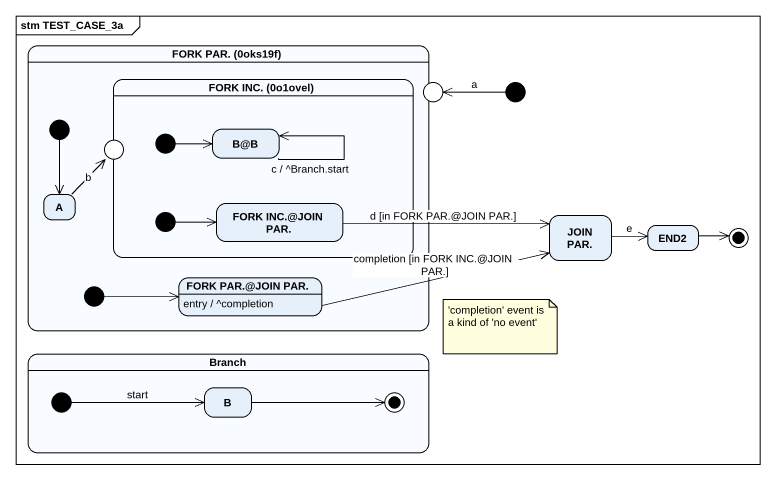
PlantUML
@startuml
mainframe stm TEST_CASE_3a
hide empty description
state "FORK PAR. (0oks19f)" as FORK_PAR_0oks19f {
  state "FORK INC. (0o1ovel)" as FORK_INC_0o1ovel {
    state initial3 <<start>>
    state "B@B" as B_B
    state initial4 <<start>>
    state "FORK INC.@JOIN PAR." as FORK_INC_JOIN_PAR
  }
  state initial2 <<start>>
  state entry2 <<entryPoint>>
  state A
  state "FORK PAR.@JOIN PAR." as FORK_PAR_JOIN_PAR
  FORK_PAR_JOIN_PAR : entry / ^completion
  state initial5 <<start>>
}
state entry1 <<choice>>
state "JOIN PAR." as JOIN_PAR
state END2
state Branch {
  state B
  [*] -right-> B : start
  B -right-> [*]
}
[*] -left-> entry1 : a
initial2 --> A
initial3 -right-> B_B
B_B --> B_B : c / ^Branch.start
A -up-> entry2 : b
initial4 -right-> FORK_INC_JOIN_PAR
FORK_INC_JOIN_PAR -right-> JOIN_PAR : d [in FORK PAR.@JOIN PAR.]
JOIN_PAR -right-> END2 : e
FORK_PAR_JOIN_PAR -right-> JOIN_PAR : completion [in FORK INC.@JOIN PAR.]
initial5 -right-> FORK_PAR_JOIN_PAR
END2 -right-> [*]
note as N1
  ~'completion' event is a kind of 'no event'
end note
@enduml
